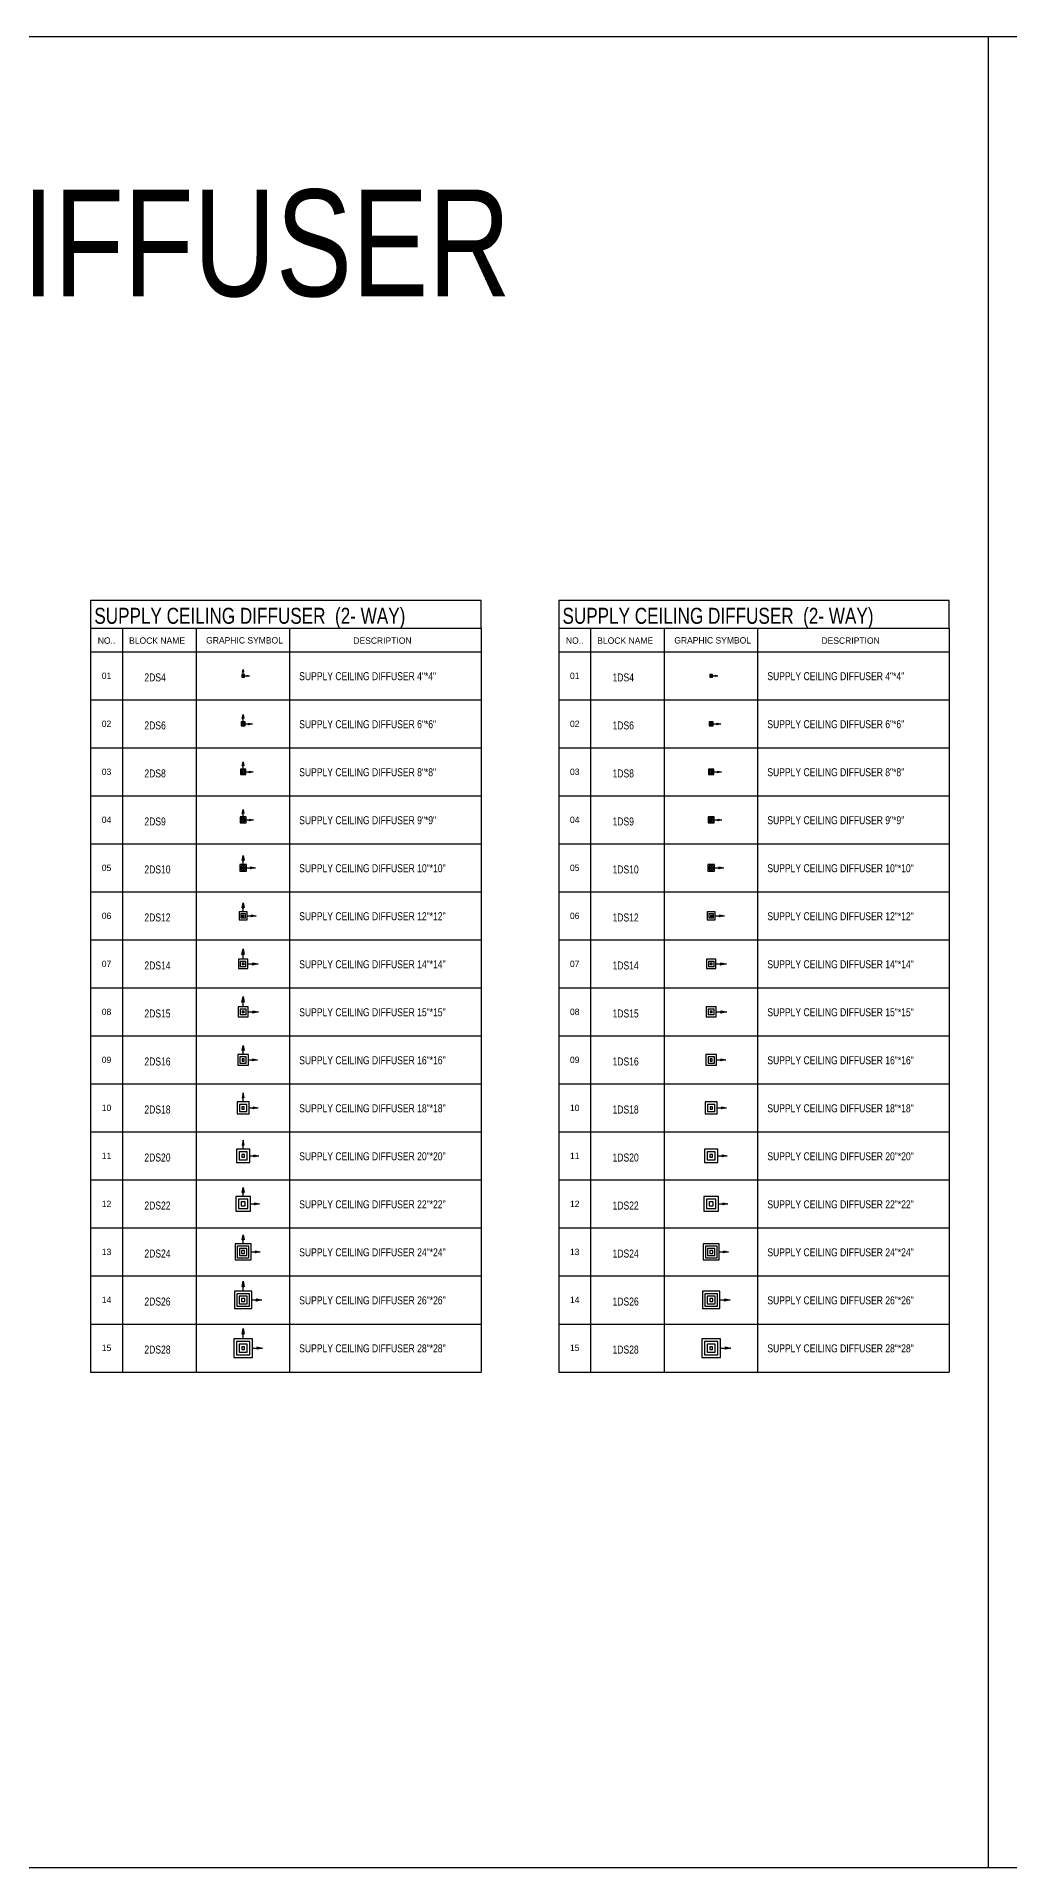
# Model space of a CAD drawing. Header units: millimetres. Extents: x 259256 to 648017, y 366981 to 480499.
# Drawn here: x 311348 to 347823, y 411861 to 480499 of the extents above; entities that cross this region are included whole.
import ezdxf
from ezdxf.enums import TextEntityAlignment as Align

# ---------------------------------------------------------------- set-up
doc = ezdxf.new("R2010")
doc.units = ezdxf.units.MM
doc.layers.get('0').update_dxf_attribs({"color": 254})
for name, color, linetype in [('11-F-A-DUCT', 11, 'Continuous'), ('40-REFERENCE-DRAWINGS-0-35', 40, 'Continuous'), ('SUPPLY GRILL', 13, 'Continuous')]:
    doc.layers.add(name, color=color, linetype=linetype)
doc.styles.add('STENCIL', font='stencil.shx')
doc.styles.add('style2', font='stencil.shx')

# ---------------------------------------------------------------- blocks, each defined once
blk = doc.blocks.new('2DS4')
at = {"color": 13}
for p, q in [((-20, 144), (0, 244)), ((-20, 144), (0, 152)), ((0, 75), (0, 244)), ((0, 244), (20, 144)), ((20, 144), (0, 152)), ((75, 0), (244, 0)), ((144, 20), (244, 0)), ((144, 20), (152, 0)), ((144, -20), (152, 0)), ((244, 0), (144, -20))]:
    blk.add_line(p, q, dxfattribs=at)
at = {"color": 12}
blk.add_lwpolyline([(-50, -50), (50, -50), (50, 50), (-50, 50)], close=True, dxfattribs=at)
at = {"color": 13}
for points in [[(-30, -30), (30, -30), (30, 30), (-30, 30)], [(-10, -10), (10, -10), (10, 10), (-10, 10)]]:
    blk.add_lwpolyline(points, close=True, dxfattribs=at)
for points in [[(-20, 144), (0, 152), (0, 244)], [(20, 144), (0, 152), (0, 244)], [(144, 20), (152, 0), (244, 0)], [(144, -20), (152, 0), (244, 0)]]:
    blk.add_solid(points, dxfattribs=at)
blk = doc.blocks.new('2DS6')
at = {"color": 13}
for p, q in [((-30, 203.125), (0, 353.125)), ((-30, 203.125), (0, 215.625)), ((0, 100), (0, 353.125)), ((0, 353.125), (30, 203.125)), ((30, 203.125), (0, 215.625)), ((100, 0), (353.125, 0)), ((203.125, 30), (353.125, 0)), ((203.125, 30), (215.625, 0)), ((203.125, -30), (215.625, 0)), ((353.125, 0), (203.125, -30))]:
    blk.add_line(p, q, dxfattribs=at)
at = {"color": 12}
blk.add_lwpolyline([(-75, -75), (75, -75), (75, 75), (-75, 75)], close=True, dxfattribs=at)
at = {"color": 13}
for points in [[(-45, -45), (45, -45), (45, 45), (-45, 45)], [(-15, -15), (15, -15), (15, 15), (-15, 15)]]:
    blk.add_lwpolyline(points, close=True, dxfattribs=at)
for points in [[(-30, 203.125), (0, 215.625), (0, 353.125)], [(30, 203.125), (0, 215.625), (0, 353.125)], [(203.125, 30), (215.625, 0), (353.125, 0)], [(203.125, -30), (215.625, 0), (353.125, 0)]]:
    blk.add_solid(points, dxfattribs=at)
blk = doc.blocks.new('2DS8')
at = {"color": 13}
for p, q in [((-30, 228.125), (0, 378.125)), ((-30, 228.125), (0, 240.625)), ((0, 125), (0, 378.125)), ((0, 378.125), (30, 228.125)), ((30, 228.125), (0, 240.625)), ((125, 0), (378.125, 0)), ((228.125, 30), (378.125, 0)), ((228.125, 30), (240.625, 0)), ((228.125, -30), (240.625, 0)), ((378.125, 0), (228.125, -30))]:
    blk.add_line(p, q, dxfattribs=at)
at = {"color": 12}
blk.add_lwpolyline([(-100, -100), (100, -100), (100, 100), (-100, 100)], close=True, dxfattribs=at)
at = {"color": 13}
for points in [[(-60, -60), (60, -60), (60, 60), (-60, 60)], [(-20, -20), (20, -20), (20, 20), (-20, 20)]]:
    blk.add_lwpolyline(points, close=True, dxfattribs=at)
for points in [[(-30, 228.125), (0, 240.625), (0, 378.125)], [(30, 228.125), (0, 240.625), (0, 378.125)], [(228.125, 30), (240.625, 0), (378.125, 0)], [(228.125, -30), (240.625, 0), (378.125, 0)]]:
    blk.add_solid(points, dxfattribs=at)
blk = doc.blocks.new('2DS9')
at = {"color": 13}
for p, q in [((-30, 240.625), (0, 390.625)), ((-30, 240.625), (0, 253.125)), ((0, 137.5), (0, 390.625)), ((0, 390.625), (30, 240.625)), ((30, 240.625), (0, 253.125)), ((137.5, 0), (390.625, 0)), ((240.625, 30), (390.625, 0)), ((240.625, 30), (253.125, 0)), ((240.625, -30), (253.125, 0)), ((390.625, 0), (240.625, -30))]:
    blk.add_line(p, q, dxfattribs=at)
at = {"color": 12}
blk.add_lwpolyline([(-112.5, -112.5), (112.5, -112.5), (112.5, 112.5), (-112.5, 112.5)], close=True, dxfattribs=at)
at = {"color": 13}
for points in [[(-67.5, -67.5), (67.5, -67.5), (67.5, 67.5), (-67.5, 67.5)], [(-22.5, -22.5), (22.5, -22.5), (22.5, 22.5), (-22.5, 22.5)]]:
    blk.add_lwpolyline(points, close=True, dxfattribs=at)
for points in [[(-30, 240.625), (0, 253.125), (0, 390.625)], [(30, 240.625), (0, 253.125), (0, 390.625)], [(240.625, 30), (253.125, 0), (390.625, 0)], [(240.625, -30), (253.125, 0), (390.625, 0)]]:
    blk.add_solid(points, dxfattribs=at)
blk = doc.blocks.new('2DS10')
at = {"color": 13}
for p, q in [((-37.5, 278.90625), (0, 466.40625)), ((-37.5, 278.90625), (0, 294.53125)), ((0, 150), (0, 466.40625)), ((0, 466.40625), (37.5, 278.90625)), ((37.5, 278.90625), (0, 294.53125)), ((150, 0), (466.40625, 0)), ((278.90625, 37.5), (466.40625, 0)), ((278.90625, 37.5), (294.53125, 0)), ((278.90625, -37.5), (294.53125, 0)), ((466.40625, 0), (278.90625, -37.5))]:
    blk.add_line(p, q, dxfattribs=at)
at = {"color": 12}
blk.add_lwpolyline([(-125, -125), (125, -125), (125, 125), (-125, 125)], close=True, dxfattribs=at)
at = {"color": 13}
for points in [[(-75, -75), (75, -75), (75, 75), (-75, 75)], [(-25, -25), (25, -25), (25, 25), (-25, 25)]]:
    blk.add_lwpolyline(points, close=True, dxfattribs=at)
for points in [[(-37.5, 278.90625), (0, 294.53125), (0, 466.40625)], [(37.5, 278.90625), (0, 294.53125), (0, 466.40625)], [(278.90625, 37.5), (294.53125, 0), (466.40625, 0)], [(278.90625, -37.5), (294.53125, 0), (466.40625, 0)]]:
    blk.add_solid(points, dxfattribs=at)
blk = doc.blocks.new('2DS12')
at = {"color": 13}
for p, q in [((-90, 90), (-90, -90)), ((-90, 90), (90, 90)), ((-37.5, 303.90625), (0, 491.40625)), ((-37.5, 303.90625), (0, 319.53125)), ((-30, 30), (-30, -30)), ((-30, 30), (30, 30)), ((0, 175), (0, 491.40625)), ((0, 491.40625), (37.5, 303.90625)), ((37.5, 303.90625), (0, 319.53125)), ((30, -30), (30, 30)), ((90, -90), (90, 90)), ((175, 0), (491.40625, 0)), ((303.90625, 37.5), (491.40625, 0)), ((303.90625, 37.5), (319.53125, 0)), ((303.90625, -37.5), (319.53125, 0)), ((491.40625, 0), (303.90625, -37.5)), ((90, -90), (-90, -90)), ((30, -30), (-30, -30))]:
    blk.add_line(p, q, dxfattribs=at)
at = {"color": 12}
blk.add_lwpolyline([(-150, -150), (150, -150), (150, 150), (-150, 150)], close=True, dxfattribs=at)
at = {"color": 13}
for points in [[(-37.5, 303.90625), (0, 319.53125), (0, 491.40625)], [(37.5, 303.90625), (0, 319.53125), (0, 491.40625)], [(303.90625, 37.5), (319.53125, 0), (491.40625, 0)], [(303.90625, -37.5), (319.53125, 0), (491.40625, 0)]]:
    blk.add_solid(points, dxfattribs=at)
blk = doc.blocks.new('2DS14')
at = {"color": 13}
for p, q in [((-105, 105), (-105, -105)), ((-105, 105), (105, 105)), ((-44, 350), (0, 569)), ((-44, 350), (0, 369)), ((-35, 35), (-35, -35)), ((-35, 35), (35, 35)), ((0, 200), (0, 569)), ((0, 569), (44, 350)), ((44, 350), (0, 369)), ((35, -35), (35, 35)), ((105, -105), (105, 105)), ((200, 0), (569, 0)), ((350, 44), (569, 0)), ((350, 44), (369, 0)), ((350, -44), (369, 0)), ((569, 0), (350, -44)), ((105, -105), (-105, -105)), ((35, -35), (-35, -35))]:
    blk.add_line(p, q, dxfattribs=at)
at = {"color": 12}
blk.add_lwpolyline([(-175, -175), (175, -175), (175, 175), (-175, 175)], close=True, dxfattribs=at)
at = {"color": 13}
for points in [[(-44, 350), (0, 369), (0, 569)], [(44, 350), (0, 369), (0, 569)], [(350, 44), (369, 0), (569, 0)], [(350, -44), (369, 0), (569, 0)]]:
    blk.add_solid(points, dxfattribs=at)
blk = doc.blocks.new('2DS15')
at = {"color": 13}
for p, q in [((-112, 112), (-112, -112)), ((-112, 112), (112, 112)), ((-44, 363), (0, 582)), ((-44, 363), (0, 381)), ((-37, 37), (-37, -37)), ((-37, 37), (37, 37)), ((0, 213), (0, 582)), ((0, 582), (44, 363)), ((44, 363), (0, 381)), ((37, -37), (37, 37)), ((112, -112), (112, 112)), ((363, 44), (582, 0)), ((363, 44), (381, 0)), ((112, -112), (-112, -112)), ((37, -37), (-37, -37)), ((213, 0), (582, 0)), ((363, -44), (381, 0)), ((582, 0), (363, -44))]:
    blk.add_line(p, q, dxfattribs=at)
at = {"color": 12}
blk.add_lwpolyline([(-187, -187), (187, -187), (187, 187), (-187, 187)], close=True, dxfattribs=at)
at = {"color": 13}
for points in [[(-44, 363), (0, 381), (0, 582)], [(44, 363), (0, 381), (0, 582)], [(363, 44), (381, 0), (582, 0)], [(363, -44), (381, 0), (582, 0)]]:
    blk.add_solid(points, dxfattribs=at)
blk = doc.blocks.new('2DS16')
at = {"color": 13}
for p, q in [((-37.5, 353.90625), (0, 541.40625)), ((-37.5, 353.90625), (0, 369.53125)), ((0, 225), (0, 541.40625)), ((0, 541.40625), (37.5, 353.90625)), ((37.5, 353.90625), (0, 369.53125)), ((225, 0), (541.40625, 0)), ((353.90625, 37.5), (541.40625, 0)), ((353.90625, 37.5), (369.53125, 0)), ((353.90625, -37.5), (369.53125, 0)), ((541.40625, 0), (353.90625, -37.5))]:
    blk.add_line(p, q, dxfattribs=at)
at = {"color": 12}
blk.add_lwpolyline([(-200, -200), (200, -200), (200, 200), (-200, 200)], close=True, dxfattribs=at)
at = {"color": 13}
for points in [[(-120, -120), (120, -120), (120, 120), (-120, 120)], [(-40, -40), (40, -40), (40, 40), (-40, 40)]]:
    blk.add_lwpolyline(points, close=True, dxfattribs=at)
for points in [[(-37.5, 353.90625), (0, 369.53125), (0, 541.40625)], [(37.5, 353.90625), (0, 369.53125), (0, 541.40625)], [(353.90625, 37.5), (369.53125, 0), (541.40625, 0)], [(353.90625, -37.5), (369.53125, 0), (541.40625, 0)]]:
    blk.add_solid(points, dxfattribs=at)
blk = doc.blocks.new('2DS18')
at = {"color": 13}
for p, q in [((0, 566.40625), (-37.5, 378.90625)), ((-37.5, 378.90625), (0, 394.53125)), ((0, 250), (0, 566.40625)), ((37.5, 378.90625), (0, 566.40625)), ((37.5, 378.90625), (0, 394.53125)), ((250, 0), (566.40625, 0)), ((378.90625, 37.5), (566.40625, 0)), ((378.90625, 37.5), (394.53125, 0)), ((378.90625, -37.5), (394.53125, 0)), ((566.40625, 0), (378.90625, -37.5))]:
    blk.add_line(p, q, dxfattribs=at)
at = {"color": 12}
blk.add_lwpolyline([(-225, -225), (225, -225), (225, 225), (-225, 225)], close=True, dxfattribs=at)
at = {"color": 13}
for points in [[(-135, -135), (135, -135), (135, 135), (-135, 135)], [(-45, -45), (45, -45), (45, 45), (-45, 45)]]:
    blk.add_lwpolyline(points, close=True, dxfattribs=at)
for points in [[(-37.5, 378.90625), (0, 394.53125), (0, 566.40625)], [(37.5, 378.90625), (0, 394.53125), (0, 566.40625)], [(378.90625, 37.5), (394.53125, 0), (566.40625, 0)], [(378.90625, -37.5), (394.53125, 0), (566.40625, 0)]]:
    blk.add_solid(points, dxfattribs=at)
blk = doc.blocks.new('2DS20')
at = {"color": 13}
for p, q in [((0, 591.40625), (-37.5, 403.90625)), ((-37.5, 403.90625), (0, 419.53125)), ((0, 275), (0, 591.40625)), ((37.5, 403.90625), (0, 591.40625)), ((37.5, 403.90625), (0, 419.53125)), ((275, 0), (591.40625, 0)), ((403.90625, 37.5), (591.40625, 0)), ((403.90625, 37.5), (419.53125, 0)), ((403.90625, -37.5), (419.53125, 0)), ((591.40625, 0), (403.90625, -37.5))]:
    blk.add_line(p, q, dxfattribs=at)
at = {"color": 12}
blk.add_lwpolyline([(-250, -250), (250, -250), (250, 250), (-250, 250)], close=True, dxfattribs=at)
at = {"color": 13}
for points in [[(-150, -150), (150, -150), (150, 150), (-150, 150)], [(-50, -50), (50, -50), (50, 50), (-50, 50)]]:
    blk.add_lwpolyline(points, close=True, dxfattribs=at)
for points in [[(-37.5, 403.90625), (0, 419.53125), (0, 591.40625)], [(37.5, 403.90625), (0, 419.53125), (0, 591.40625)], [(403.90625, 37.5), (419.53125, 0), (591.40625, 0)], [(403.90625, -37.5), (419.53125, 0), (591.40625, 0)]]:
    blk.add_solid(points, dxfattribs=at)
blk = doc.blocks.new('2DS22')
at = {"color": 13}
for p, q in [((-37.5, 428.90625), (0, 616.40625)), ((-37.5, 428.90625), (0, 444.53125)), ((0, 300), (0, 616.40625)), ((0, 616.40625), (37.5, 428.90625)), ((37.5, 428.90625), (0, 444.53125)), ((300, 0), (616.40625, 0)), ((428.90625, 37.5), (616.40625, 0)), ((428.90625, 37.5), (444.53125, 0)), ((428.90625, -37.5), (444.53125, 0)), ((616.40625, 0), (428.90625, -37.5))]:
    blk.add_line(p, q, dxfattribs=at)
at = {"color": 12}
blk.add_lwpolyline([(-275, -275), (275, -275), (275, 275), (-275, 275)], close=True, dxfattribs=at)
at = {"color": 13}
for points in [[(-175, -175), (175, -175), (175, 175), (-175, 175)], [(-75, -75), (75, -75), (75, 75), (-75, 75)]]:
    blk.add_lwpolyline(points, close=True, dxfattribs=at)
for points in [[(-37.5, 428.90625), (0, 444.53125), (0, 616.40625)], [(37.5, 428.90625), (0, 444.53125), (0, 616.40625)], [(428.90625, 37.5), (444.53125, 0), (616.40625, 0)], [(428.90625, -37.5), (444.53125, 0), (616.40625, 0)]]:
    blk.add_solid(points, dxfattribs=at)
blk = doc.blocks.new('2DS24')
at = {"color": 13}
for p, q in [((-38, 454), (0, 641)), ((-38, 454), (0, 470)), ((0, 325), (0, 641)), ((0, 641), (38, 454)), ((38, 454), (0, 470)), ((325, 0), (641, 0)), ((454, 38), (641, 0)), ((454, 38), (470, 0)), ((454, -38), (470, 0)), ((641, 0), (454, -38))]:
    blk.add_line(p, q, dxfattribs=at)
at = {"color": 12}
blk.add_lwpolyline([(-300, -300), (300, -300), (300, 300), (-300, 300)], close=True, dxfattribs=at)
at = {"color": 13}
for points in [[(-218, -218), (218, -218), (218, 218), (-218, 218)], [(-136, -136), (136, -136), (136, 136), (-136, 136)], [(-55, -55), (55, -55), (55, 55), (-55, 55)]]:
    blk.add_lwpolyline(points, close=True, dxfattribs=at)
for points in [[(-38, 454), (0, 470), (0, 641)], [(38, 454), (0, 470), (0, 641)], [(454, 38), (470, 0), (641, 0)], [(454, -38), (470, 0), (641, 0)]]:
    blk.add_solid(points, dxfattribs=at)
blk = doc.blocks.new('2DS26')
at = {"color": 13}
for p, q in [((-42, 495), (0, 706)), ((0, 350), (0, 706)), ((0, 706), (42, 495)), ((-42, 495), (0, 513)), ((42, 495), (0, 513)), ((350, 0), (706, 0)), ((495, 42), (706, 0)), ((495, 42), (513, 0)), ((495, -42), (513, 0)), ((706, 0), (495, -42))]:
    blk.add_line(p, q, dxfattribs=at)
at = {"color": 12}
blk.add_lwpolyline([(-325, -325), (325, -325), (325, 325), (-325, 325)], close=True, dxfattribs=at)
at = {"color": 13}
for points in [[(-236, -236), (236, -236), (236, 236), (-236, 236)], [(-148, -148), (148, -148), (148, 148), (-148, 148)], [(-59, -59), (59, -59), (59, 59), (-59, 59)]]:
    blk.add_lwpolyline(points, close=True, dxfattribs=at)
for points in [[(-42, 495), (0, 513), (0, 706)], [(42, 495), (0, 513), (0, 706)], [(495, 42), (513, 0), (706, 0)], [(495, -42), (513, 0), (706, 0)]]:
    blk.add_solid(points, dxfattribs=at)
blk = doc.blocks.new('2DS28')
at = {"color": 13}
for p, q in [((-42, 520), (0, 731)), ((0, 375), (0, 731)), ((0, 731), (42, 520)), ((-42, 520), (0, 538)), ((42, 520), (0, 538)), ((375, 0), (731, 0)), ((520, 42), (731, 0)), ((520, 42), (538, 0)), ((520, -42), (538, 0)), ((731, 0), (520, -42))]:
    blk.add_line(p, q, dxfattribs=at)
at = {"color": 12}
blk.add_lwpolyline([(-350, -350), (350, -350), (350, 350), (-350, 350)], close=True, dxfattribs=at)
at = {"color": 13}
for points in [[(-250, -250), (250, -250), (250, 250), (-250, 250)], [(-150, -150), (150, -150), (150, 150), (-150, 150)], [(-50, -50), (50, -50), (50, 50), (-50, 50)]]:
    blk.add_lwpolyline(points, close=True, dxfattribs=at)
for points in [[(-42, 520), (0, 538), (0, 731)], [(42, 520), (0, 538), (0, 731)], [(520, 42), (538, 0), (731, 0)], [(520, -42), (538, 0), (731, 0)]]:
    blk.add_solid(points, dxfattribs=at)
blk = doc.blocks.new('1DS4')
at = {"color": 13}
for p, q in [((75, 0), (244, 0)), ((144, 20), (244, 0)), ((144, 20), (152, 0)), ((144, -20), (152, 0)), ((244, 0), (144, -20))]:
    blk.add_line(p, q, dxfattribs=at)
at = {"color": 12}
blk.add_lwpolyline([(-50, -50), (50, -50), (50, 50), (-50, 50)], close=True, dxfattribs=at)
at = {"color": 13}
for points in [[(-30, -30), (30, -30), (30, 30), (-30, 30)], [(-10, -10), (10, -10), (10, 10), (-10, 10)]]:
    blk.add_lwpolyline(points, close=True, dxfattribs=at)
for points in [[(144, 20), (152, 0), (244, 0)], [(144, -20), (152, 0), (244, 0)]]:
    blk.add_solid(points, dxfattribs=at)
blk = doc.blocks.new('1DS6')
at = {"color": 13}
for p, q in [((100, 0), (353.125, 0)), ((203.125, 30), (353.125, 0)), ((203.125, 30), (215.625, 0)), ((203.125, -30), (215.625, 0)), ((353.125, 0), (203.125, -30))]:
    blk.add_line(p, q, dxfattribs=at)
at = {"color": 12}
blk.add_lwpolyline([(-75, -75), (75, -75), (75, 75), (-75, 75)], close=True, dxfattribs=at)
at = {"color": 13}
for points in [[(-45, -45), (45, -45), (45, 45), (-45, 45)], [(-15, -15), (15, -15), (15, 15), (-15, 15)]]:
    blk.add_lwpolyline(points, close=True, dxfattribs=at)
for points in [[(203.125, 30), (215.625, 0), (353.125, 0)], [(203.125, -30), (215.625, 0), (353.125, 0)]]:
    blk.add_solid(points, dxfattribs=at)
blk = doc.blocks.new('1DS8')
at = {"color": 13}
for p, q in [((125, 0), (378.125, 0)), ((228.125, 30), (378.125, 0)), ((228.125, 30), (240.625, 0)), ((228.125, -30), (240.625, 0)), ((378.125, 0), (228.125, -30))]:
    blk.add_line(p, q, dxfattribs=at)
at = {"color": 12}
blk.add_lwpolyline([(-100, -100), (100, -100), (100, 100), (-100, 100)], close=True, dxfattribs=at)
at = {"color": 13}
for points in [[(-60, -60), (60, -60), (60, 60), (-60, 60)], [(-20, -20), (20, -20), (20, 20), (-20, 20)]]:
    blk.add_lwpolyline(points, close=True, dxfattribs=at)
for points in [[(228.125, 30), (240.625, 0), (378.125, 0)], [(228.125, -30), (240.625, 0), (378.125, 0)]]:
    blk.add_solid(points, dxfattribs=at)
blk = doc.blocks.new('1DS9')
at = {"color": 13}
for p, q in [((137.5, 0), (390.625, 0)), ((240.625, 30), (390.625, 0)), ((240.625, 30), (253.125, 0)), ((240.625, -30), (253.125, 0)), ((390.625, 0), (240.625, -30))]:
    blk.add_line(p, q, dxfattribs=at)
at = {"color": 12}
blk.add_lwpolyline([(-112.5, -112.5), (112.5, -112.5), (112.5, 112.5), (-112.5, 112.5)], close=True, dxfattribs=at)
at = {"color": 13}
for points in [[(-67.5, -67.5), (67.5, -67.5), (67.5, 67.5), (-67.5, 67.5)], [(-22.5, -22.5), (22.5, -22.5), (22.5, 22.5), (-22.5, 22.5)]]:
    blk.add_lwpolyline(points, close=True, dxfattribs=at)
for points in [[(240.625, 30), (253.125, 0), (390.625, 0)], [(240.625, -30), (253.125, 0), (390.625, 0)]]:
    blk.add_solid(points, dxfattribs=at)
blk = doc.blocks.new('1DS10')
at = {"color": 13}
for p, q in [((150, 0), (466.40625, 0)), ((278.90625, 37.5), (466.40625, 0)), ((278.90625, 37.5), (294.53125, 0)), ((278.90625, -37.5), (294.53125, 0)), ((466.40625, 0), (278.90625, -37.5))]:
    blk.add_line(p, q, dxfattribs=at)
at = {"color": 12}
blk.add_lwpolyline([(-125, -125), (125, -125), (125, 125), (-125, 125)], close=True, dxfattribs=at)
at = {"color": 13}
for points in [[(-75, -75), (75, -75), (75, 75), (-75, 75)], [(-25, -25), (25, -25), (25, 25), (-25, 25)]]:
    blk.add_lwpolyline(points, close=True, dxfattribs=at)
for points in [[(278.90625, 37.5), (294.53125, 0), (466.40625, 0)], [(278.90625, -37.5), (294.53125, 0), (466.40625, 0)]]:
    blk.add_solid(points, dxfattribs=at)
blk = doc.blocks.new('1DS12')
at = {"color": 13}
for p, q in [((-90, 90), (-90, -90)), ((-90, 90), (90, 90)), ((-30, 30), (-30, -30)), ((-30, 30), (30, 30)), ((30, -30), (30, 30)), ((90, -90), (90, 90)), ((175, 0), (491.40625, 0)), ((303.90625, 37.5), (491.40625, 0)), ((303.90625, 37.5), (319.53125, 0)), ((303.90625, -37.5), (319.53125, 0)), ((491.40625, 0), (303.90625, -37.5)), ((90, -90), (-90, -90)), ((30, -30), (-30, -30))]:
    blk.add_line(p, q, dxfattribs=at)
at = {"color": 12}
blk.add_lwpolyline([(-150, -150), (150, -150), (150, 150), (-150, 150)], close=True, dxfattribs=at)
at = {"color": 13}
for points in [[(303.90625, 37.5), (319.53125, 0), (491.40625, 0)], [(303.90625, -37.5), (319.53125, 0), (491.40625, 0)]]:
    blk.add_solid(points, dxfattribs=at)
blk = doc.blocks.new('1DS14')
at = {"color": 13}
for p, q in [((-105, 105), (-105, -105)), ((-105, 105), (105, 105)), ((-35, 35), (-35, -35)), ((-35, 35), (35, 35)), ((35, -35), (35, 35)), ((105, -105), (105, 105)), ((200, 0), (569, 0)), ((350, 44), (569, 0)), ((350, 44), (369, 0)), ((350, -44), (369, 0)), ((569, 0), (350, -44)), ((105, -105), (-105, -105)), ((35, -35), (-35, -35))]:
    blk.add_line(p, q, dxfattribs=at)
at = {"color": 12}
blk.add_lwpolyline([(-175, -175), (175, -175), (175, 175), (-175, 175)], close=True, dxfattribs=at)
at = {"color": 13}
for points in [[(350, 44), (369, 0), (569, 0)], [(350, -44), (369, 0), (569, 0)]]:
    blk.add_solid(points, dxfattribs=at)
blk = doc.blocks.new('1DS15')
at = {"color": 13}
for p, q in [((-112, 112), (-112, -112)), ((-112, 112), (112, 112)), ((-37, 37), (-37, -37)), ((-37, 37), (37, 37)), ((37, -37), (37, 37)), ((112, -112), (112, 112)), ((363, 44), (582, 0)), ((363, 44), (381, 0)), ((112, -112), (-112, -112)), ((37, -37), (-37, -37)), ((213, 0), (582, 0)), ((363, -44), (381, 0)), ((582, 0), (363, -44))]:
    blk.add_line(p, q, dxfattribs=at)
at = {"color": 12}
blk.add_lwpolyline([(-187, -187), (187, -187), (187, 187), (-187, 187)], close=True, dxfattribs=at)
at = {"color": 13}
for points in [[(363, 44), (381, 0), (582, 0)], [(363, -44), (381, 0), (582, 0)]]:
    blk.add_solid(points, dxfattribs=at)
blk = doc.blocks.new('1DS16')
at = {"color": 13}
for p, q in [((225, 0), (541.40625, 0)), ((353.90625, 37.5), (541.40625, 0)), ((353.90625, 37.5), (369.53125, 0)), ((353.90625, -37.5), (369.53125, 0)), ((541.40625, 0), (353.90625, -37.5))]:
    blk.add_line(p, q, dxfattribs=at)
at = {"color": 12}
blk.add_lwpolyline([(-200, -200), (200, -200), (200, 200), (-200, 200)], close=True, dxfattribs=at)
at = {"color": 13}
for points in [[(-120, -120), (120, -120), (120, 120), (-120, 120)], [(-40, -40), (40, -40), (40, 40), (-40, 40)]]:
    blk.add_lwpolyline(points, close=True, dxfattribs=at)
for points in [[(353.90625, 37.5), (369.53125, 0), (541.40625, 0)], [(353.90625, -37.5), (369.53125, 0), (541.40625, 0)]]:
    blk.add_solid(points, dxfattribs=at)
blk = doc.blocks.new('1DS18')
at = {"color": 13}
for p, q in [((250, 0), (566.40625, 0)), ((378.90625, 37.5), (566.40625, 0)), ((378.90625, 37.5), (394.53125, 0)), ((378.90625, -37.5), (394.53125, 0)), ((566.40625, 0), (378.90625, -37.5))]:
    blk.add_line(p, q, dxfattribs=at)
at = {"color": 12}
blk.add_lwpolyline([(-225, -225), (225, -225), (225, 225), (-225, 225)], close=True, dxfattribs=at)
at = {"color": 13}
for points in [[(-135, -135), (135, -135), (135, 135), (-135, 135)], [(-45, -45), (45, -45), (45, 45), (-45, 45)]]:
    blk.add_lwpolyline(points, close=True, dxfattribs=at)
for points in [[(378.90625, 37.5), (394.53125, 0), (566.40625, 0)], [(378.90625, -37.5), (394.53125, 0), (566.40625, 0)]]:
    blk.add_solid(points, dxfattribs=at)
blk = doc.blocks.new('1DS20')
at = {"color": 13}
for p, q in [((275, 0), (591.40625, 0)), ((403.90625, 37.5), (591.40625, 0)), ((403.90625, 37.5), (419.53125, 0)), ((403.90625, -37.5), (419.53125, 0)), ((591.40625, 0), (403.90625, -37.5))]:
    blk.add_line(p, q, dxfattribs=at)
at = {"color": 12}
blk.add_lwpolyline([(-250, -250), (250, -250), (250, 250), (-250, 250)], close=True, dxfattribs=at)
at = {"color": 13}
for points in [[(-150, -150), (150, -150), (150, 150), (-150, 150)], [(-50, -50), (50, -50), (50, 50), (-50, 50)]]:
    blk.add_lwpolyline(points, close=True, dxfattribs=at)
for points in [[(403.90625, 37.5), (419.53125, 0), (591.40625, 0)], [(403.90625, -37.5), (419.53125, 0), (591.40625, 0)]]:
    blk.add_solid(points, dxfattribs=at)
blk = doc.blocks.new('1DS22')
at = {"color": 13}
for p, q in [((300, 0), (616.40625, 0)), ((428.90625, 37.5), (616.40625, 0)), ((428.90625, 37.5), (444.53125, 0)), ((428.90625, -37.5), (444.53125, 0)), ((616.40625, 0), (428.90625, -37.5))]:
    blk.add_line(p, q, dxfattribs=at)
at = {"color": 12}
blk.add_lwpolyline([(-275, -275), (275, -275), (275, 275), (-275, 275)], close=True, dxfattribs=at)
at = {"color": 13}
for points in [[(-175, -175), (175, -175), (175, 175), (-175, 175)], [(-75, -75), (75, -75), (75, 75), (-75, 75)]]:
    blk.add_lwpolyline(points, close=True, dxfattribs=at)
for points in [[(428.90625, 37.5), (444.53125, 0), (616.40625, 0)], [(428.90625, -37.5), (444.53125, 0), (616.40625, 0)]]:
    blk.add_solid(points, dxfattribs=at)
blk = doc.blocks.new('1DS24')
at = {"color": 13}
for p, q in [((325, 0), (641, 0)), ((454, 38), (641, 0)), ((454, 38), (470, 0)), ((454, -37), (470, 0)), ((641, 0), (454, -37))]:
    blk.add_line(p, q, dxfattribs=at)
at = {"color": 12}
blk.add_lwpolyline([(-300, -300), (300, -300), (300, 300), (-300, 300)], close=True, dxfattribs=at)
at = {"color": 13}
for points in [[(-218, -218), (218, -218), (218, 218), (-218, 218)], [(-136, -136), (136, -136), (136, 136), (-136, 136)], [(-55, -55), (55, -55), (55, 55), (-55, 55)]]:
    blk.add_lwpolyline(points, close=True, dxfattribs=at)
for points in [[(454, 38), (470, 0), (641, 0)], [(454, -37), (470, 0), (641, 0)]]:
    blk.add_solid(points, dxfattribs=at)
blk = doc.blocks.new('1DS26')
at = {"color": 13}
for p, q in [((350, 0), (706, 0)), ((495, 42), (706, 0)), ((495, 42), (513, 0)), ((495, -42), (513, 0)), ((706, 0), (495, -42))]:
    blk.add_line(p, q, dxfattribs=at)
at = {"color": 12}
blk.add_lwpolyline([(-325, -325), (325, -325), (325, 325), (-325, 325)], close=True, dxfattribs=at)
at = {"color": 13}
for points in [[(-236, -236), (236, -236), (236, 236), (-236, 236)], [(-148, -148), (148, -148), (148, 148), (-148, 148)], [(-59, -59), (59, -59), (59, 59), (-59, 59)]]:
    blk.add_lwpolyline(points, close=True, dxfattribs=at)
for points in [[(495, 42), (513, 0), (706, 0)], [(495, -42), (513, 0), (706, 0)]]:
    blk.add_solid(points, dxfattribs=at)
blk = doc.blocks.new('1DS28')
at = {"color": 13}
for p, q in [((375, 0), (731, 0)), ((520, 42), (731, 0)), ((520, 42), (538, 0)), ((520, -42), (538, 0)), ((731, 0), (520, -42))]:
    blk.add_line(p, q, dxfattribs=at)
at = {"color": 12}
blk.add_lwpolyline([(-350, -350), (350, -350), (350, 350), (-350, 350)], close=True, dxfattribs=at)
at = {"color": 13}
for points in [[(-250, -250), (250, -250), (250, 250), (-250, 250)], [(-150, -150), (150, -150), (150, 150), (-150, 150)], [(-50, -50), (50, -50), (50, 50), (-50, 50)]]:
    blk.add_lwpolyline(points, close=True, dxfattribs=at)
for points in [[(520, 42), (538, 0), (731, 0)], [(520, -42), (538, 0), (731, 0)]]:
    blk.add_solid(points, dxfattribs=at)

msp = doc.modelspace()

# ---------------------------------------------------------------- linework, layer by layer
at = {"layer": '11-F-A-DUCT'}
for p, q in [((259256, 480499), (505002, 480499)), ((347022, 480499), (347022, 411861)), ((259256, 411861), (505002, 411861))]:
    msp.add_line(p, q, dxfattribs=at)
at = {"layer": 'SUPPLY GRILL'}
for p, q in [((313370, 458327), (313370, 430433)), ((313370, 458327), (328015, 458327)), ((314565, 458327), (314565, 430433)), ((317344, 430433), (317344, 458327)), ((320838, 430433), (320838, 458327)), ((328015, 458327), (328015, 430433)), ((330923, 458327), (330923, 430433)), ((330923, 458327), (345569, 458327)), ((332118, 458327), (332118, 430433)), ((334897, 430433), (334897, 458327)), ((338391, 430433), (338391, 458327)), ((345569, 458327), (345569, 430433)), ((313370, 457433), (328015, 457433)), ((330923, 457433), (345569, 457433)), ((313370, 455633), (328015, 455633)), ((330923, 455633), (345569, 455633)), ((313370, 453833), (328015, 453833)), ((330923, 453833), (345569, 453833)), ((313370, 452033), (328015, 452033)), ((330923, 452033), (345569, 452033)), ((313370, 450233), (328015, 450233)), ((330923, 450233), (345569, 450233)), ((313370, 448433), (328015, 448433)), ((330923, 448433), (345569, 448433)), ((313370, 446633), (328015, 446633)), ((330923, 446633), (345569, 446633)), ((313370, 444833), (328015, 444833)), ((330923, 444833), (345569, 444833)), ((313370, 443033), (328015, 443033)), ((330923, 443033), (345569, 443033)), ((313370, 441233), (328015, 441233)), ((330923, 441233), (345569, 441233)), ((313370, 439433), (328015, 439433)), ((330923, 439433), (345569, 439433)), ((313370, 437633), (328015, 437633)), ((330923, 437633), (345569, 437633)), ((313370, 435833), (328015, 435833)), ((330923, 435833), (345569, 435833)), ((313370, 434033), (328015, 434033)), ((330923, 434033), (345569, 434033)), ((313370, 432233), (328015, 432233)), ((330923, 432233), (345569, 432233)), ((313370, 430433), (328015, 430433)), ((330923, 430433), (345569, 430433))]:
    msp.add_line(p, q, dxfattribs=at)
for points in [[(313370, 458327), (328015, 458327), (328015, 459358), (313370, 459358)], [(330923, 458327), (345569, 458327), (345569, 459358), (330923, 459358)]]:
    msp.add_lwpolyline(points, close=True, dxfattribs=at)

# ---------------------------------------------------------------- block references
for name, p in [('2DS4', (319091, 456533)), ('1DS4', (336644, 456533)), ('2DS6', (319091, 454733)), ('1DS6', (336644, 454733)), ('2DS8', (319091, 452933)), ('1DS8', (336644, 452933)), ('2DS9', (319091, 451133)), ('1DS9', (336644, 451133)), ('2DS10', (319091, 449333)), ('1DS10', (336644, 449333)), ('2DS12', (319091, 447533)), ('1DS12', (336644, 447533)), ('2DS14', (319091, 445733)), ('1DS14', (336644, 445733)), ('2DS15', (319091, 443933)), ('1DS15', (336644, 443933)), ('2DS16', (319091, 442133)), ('1DS16', (336644, 442133)), ('2DS18', (319091, 440333)), ('1DS18', (336644, 440333)), ('2DS20', (319091, 438533)), ('1DS20', (336644, 438533)), ('2DS22', (319091, 436733)), ('1DS22', (336644, 436733)), ('2DS24', (319091, 434933)), ('1DS24', (336644, 434933)), ('2DS26', (319091, 433133)), ('1DS26', (336644, 433133)), ('2DS28', (319091, 431333)), ('1DS28', (336644, 431333))]:
    msp.add_blockref(name, p, dxfattribs=at)

# ---------------------------------------------------------------- texts
at = {"layer": '40-REFERENCE-DRAWINGS-0-35', "lineweight": 35, "style": 'STENCIL', "width": 0.8}
msp.add_text('SUPPLY CEILING DIFFUSER', height=4000, dxfattribs=at).set_placement((271338, 470766))
at = {"layer": 'SUPPLY GRILL', "lineweight": 35, "style": 'STENCIL', "width": 0.8}
for p in [(313512, 458485), (331065, 458485)]:
    msp.add_text('SUPPLY CEILING DIFFUSER  (2- WAY)', height=600, dxfattribs=at).set_placement(p)
at = {"layer": 'SUPPLY GRILL', "lineweight": 35, "style": 'STENCIL'}
for s, height, p in [('NO..', 239.1, (313970, 457854)), ('BLOCK NAME', 239.1, (315865, 457854)), ('GRAPHIC SYMBOL', 239.06, (319144, 457865)), ('DESCRIPTION', 239.06, (324315, 457854)), ('NO..', 239.1, (331524, 457854)), ('BLOCK NAME', 239.1, (333418, 457854)), ('GRAPHIC SYMBOL', 239.06, (336697, 457865)), ('DESCRIPTION', 239.06, (341869, 457854))]:
    msp.add_text(s, height=height, dxfattribs=at).set_placement(p, align=Align.MIDDLE)
at = {"layer": 'SUPPLY GRILL', "color": 4, "style": 'STENCIL'}
for s, p in [('01', (313970, 456536)), ('01', (331524, 456536)), ('02', (313970, 454736)), ('02', (331524, 454736)), ('03', (313970, 452936)), ('03', (331524, 452936)), ('04', (313970, 451136)), ('04', (331524, 451136)), ('05', (313970, 449336)), ('05', (331524, 449336)), ('06', (313970, 447536)), ('06', (331524, 447536)), ('07', (313970, 445736)), ('07', (331524, 445736)), ('08', (313970, 443936)), ('08', (331524, 443936)), ('09', (313970, 442136)), ('09', (331524, 442136)), ('10', (313970, 440336)), ('10', (331524, 440336)), ('11', (313970, 438536)), ('11', (331524, 438536)), ('12', (313970, 436736)), ('12', (331524, 436736)), ('13', (313970, 434936)), ('13', (331524, 434936)), ('14', (313970, 433136)), ('14', (331524, 433136)), ('15', (313970, 431336)), ('15', (331524, 431336))]:
    msp.add_text(s, height=239.1, dxfattribs=at).set_placement(p, align=Align.MIDDLE)
at = {"layer": 'SUPPLY GRILL', "color": 4, "style": 'style2', "width": 0.8}
for s, p in [('2DS4', (315389, 456325)), ('SUPPLY CEILING DIFFUSER 4"*4"', (321194, 456371)), ('1DS4', (332942, 456325)), ('SUPPLY CEILING DIFFUSER 4"*4"', (338747, 456371)), ('2DS6', (315389, 454525)), ('SUPPLY CEILING DIFFUSER 6"*6" ', (321194, 454571)), ('1DS6', (332942, 454525)), ('SUPPLY CEILING DIFFUSER 6"*6" ', (338747, 454571)), ('2DS8', (315389, 452725)), ('SUPPLY CEILING DIFFUSER 8"*8"', (321194, 452771)), ('1DS8', (332942, 452725)), ('SUPPLY CEILING DIFFUSER 8"*8"', (338747, 452771)), ('2DS9', (315389, 450925)), ('SUPPLY CEILING DIFFUSER 9"*9"', (321194, 450971)), ('1DS9', (332942, 450925)), ('SUPPLY CEILING DIFFUSER 9"*9"', (338747, 450971)), ('2DS10', (315389, 449125)), ('SUPPLY CEILING DIFFUSER 10"*10"', (321194, 449171)), ('1DS10', (332942, 449125)), ('SUPPLY CEILING DIFFUSER 10"*10"', (338747, 449171)), ('2DS12', (315389, 447325)), ('SUPPLY CEILING DIFFUSER 12"*12"', (321194, 447371)), ('1DS12', (332942, 447325)), ('SUPPLY CEILING DIFFUSER 12"*12"', (338747, 447371)), ('2DS14', (315389, 445525)), ('SUPPLY CEILING DIFFUSER 14"*14"', (321194, 445571)), ('1DS14', (332942, 445525)), ('SUPPLY CEILING DIFFUSER 14"*14"', (338747, 445571)), ('2DS15', (315389, 443725)), ('SUPPLY CEILING DIFFUSER 15"*15"', (321194, 443771)), ('1DS15', (332942, 443725)), ('SUPPLY CEILING DIFFUSER 15"*15"', (338747, 443771)), ('2DS16', (315389, 441925)), ('SUPPLY CEILING DIFFUSER 16"*16"', (321194, 441971)), ('1DS16', (332942, 441925)), ('SUPPLY CEILING DIFFUSER 16"*16"', (338747, 441971)), ('2DS18', (315389, 440125)), ('SUPPLY CEILING DIFFUSER 18"*18"', (321194, 440171)), ('1DS18', (332942, 440125)), ('SUPPLY CEILING DIFFUSER 18"*18"', (338747, 440171)), ('2DS20', (315389, 438325)), ('SUPPLY CEILING DIFFUSER 20"*20"', (321194, 438371)), ('1DS20', (332942, 438325)), ('SUPPLY CEILING DIFFUSER 20"*20"', (338747, 438371)), ('2DS22', (315389, 436525)), ('SUPPLY CEILING DIFFUSER 22"*22"', (321194, 436571)), ('1DS22', (332942, 436525)), ('SUPPLY CEILING DIFFUSER 22"*22"', (338747, 436571)), ('2DS24', (315389, 434725)), ('SUPPLY CEILING DIFFUSER 24"*24"', (321194, 434771)), ('1DS24', (332942, 434725)), ('SUPPLY CEILING DIFFUSER 24"*24"', (338747, 434771)), ('2DS26', (315389, 432925)), ('SUPPLY CEILING DIFFUSER 26"*26"', (321194, 432971)), ('1DS26', (332942, 432925)), ('SUPPLY CEILING DIFFUSER 26"*26"', (338747, 432971)), ('2DS28', (315389, 431125)), ('SUPPLY CEILING DIFFUSER 28"*28"', (321194, 431171)), ('1DS28', (332942, 431125)), ('SUPPLY CEILING DIFFUSER 28"*28"', (338747, 431171))]:
    msp.add_text(s, height=300, dxfattribs=at).set_placement(p)

doc.saveas('drawing.dxf')
